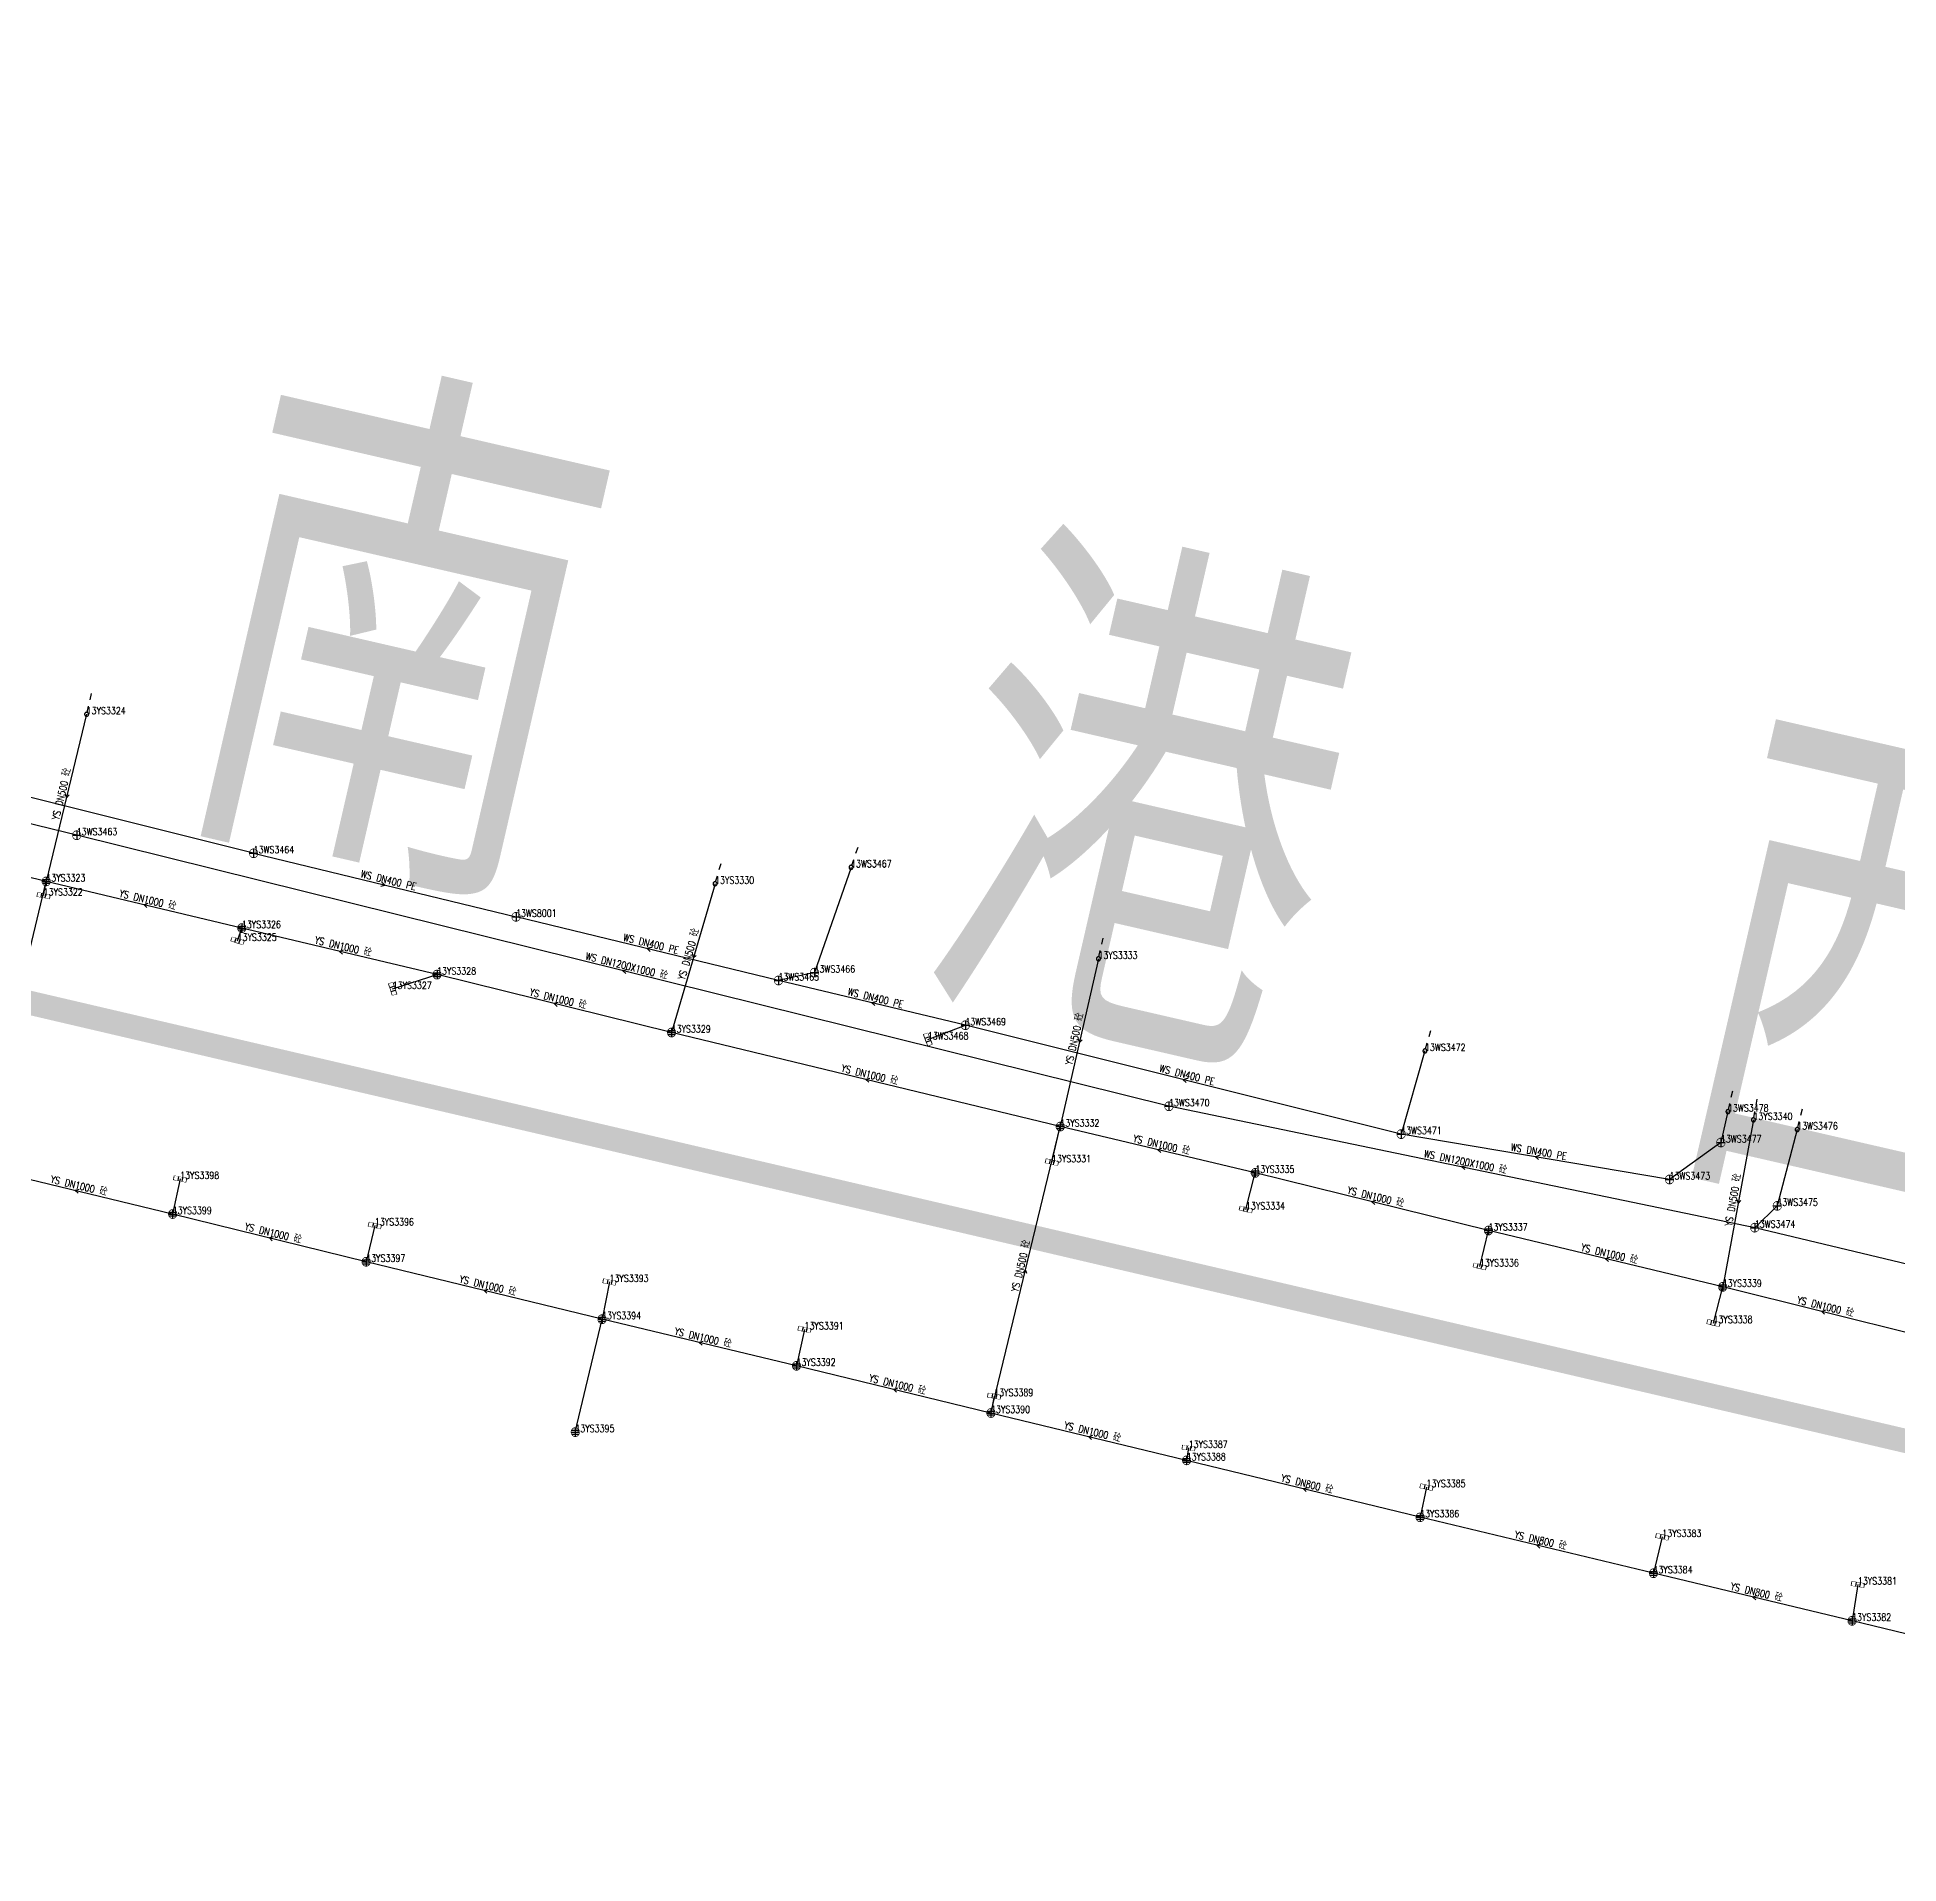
# Model space of a CAD drawing. Extents: x 78813 to 99477, y 2421021 to 2448125.
# Drawn here: x 83393.7 to 83625.8, y 2435459.9 to 2435687.6 of the extents above; entities that cross this region are included whole.
import ezdxf
from ezdxf.enums import TextEntityAlignment as Align

# ---------------------------------------------------------------- set-up
doc = ezdxf.new("R2010")
doc.units = 0
doc.set_wipeout_variables(frame=1)
doc.layers.get('0').update_dxf_attribs({"linetype": 'CONTINUOUS'})
for name, color, linetype in [('DX_WS', 16, 'CONTINUOUS'), ('DX_YS', 42, 'CONTINUOUS'), ('道路', 5, 'CONTINUOUS')]:
    doc.layers.add(name, color=color, linetype=linetype)
doc.layers.add('WSLINE', color=7, linetype='CONTINUOUS', true_color=0x7f0000)
doc.layers.add('YSLINE', color=7, linetype='CONTINUOUS', true_color=0xcc9900)
doc.layers.add('道路名称', color=7, linetype='CONTINUOUS', lineweight=0)
doc.styles.add('CcNameZT', font='txt.SHX', dxfattribs={"width": 0.8, "bigfont": 'HZTXT.SHX'})
doc.styles.get("Standard").update_dxf_attribs({"font": 'txt.shx', "bigfont": 'hztxt.shx'})
doc.styles.add('宋体0.7', font='', dxfattribs={"width": 0.7})
doc.styles.get('宋体0.7').set_extended_font_data('SimSun')

# ---------------------------------------------------------------- blocks, each defined once
blk = doc.blocks.new('PS非普查')
blk.add_lwpolyline([(3.7, 0), (5.3, 0)])
blk.add_wipeout([(0.5, 0), (0.5, 0.03), (0.5, 0.07), (0.49, 0.1), (0.48, 0.14), (0.47, 0.17), (0.46, 0.2), (0.44, 0.23), (0.42, 0.26), (0.4, 0.29), (0.38, 0.32), (0.36, 0.35), (0.33, 0.37), (0.31, 0.39), (0.28, 0.41), (0.25, 0.43), (0.22, 0.45), (0.19, 0.46), (0.15, 0.48), (0.12, 0.49), (0.09, 0.49), (0.05, 0.5), (0.02, 0.5), (-0.02, 0.5), (-0.05, 0.5), (-0.09, 0.49), (-0.12, 0.49), (-0.15, 0.48), (-0.19, 0.46), (-0.22, 0.45), (-0.25, 0.43), (-0.28, 0.41), (-0.31, 0.39), (-0.33, 0.37), (-0.36, 0.35), (-0.38, 0.32), (-0.4, 0.29), (-0.42, 0.26), (-0.44, 0.23), (-0.46, 0.2), (-0.47, 0.17), (-0.48, 0.14), (-0.49, 0.1), (-0.5, 0.07), (-0.5, 0.03), (-0.5, 0), (-0.5, -0.03), (-0.5, -0.07), (-0.49, -0.1), (-0.48, -0.14), (-0.47, -0.17), (-0.46, -0.2), (-0.44, -0.23), (-0.42, -0.26), (-0.4, -0.29), (-0.38, -0.32), (-0.36, -0.35), (-0.33, -0.37), (-0.31, -0.39), (-0.28, -0.41), (-0.25, -0.43), (-0.22, -0.45), (-0.19, -0.46), (-0.15, -0.48), (-0.12, -0.49), (-0.09, -0.49), (-0.05, -0.5), (-0.02, -0.5), (0.02, -0.5), (0.05, -0.5), (0.09, -0.49), (0.12, -0.49), (0.15, -0.48), (0.19, -0.46), (0.22, -0.45), (0.25, -0.43), (0.28, -0.41), (0.31, -0.39), (0.33, -0.37), (0.36, -0.35), (0.38, -0.32), (0.4, -0.29), (0.42, -0.26), (0.44, -0.23), (0.46, -0.2), (0.47, -0.17), (0.48, -0.14), (0.49, -0.1), (0.5, -0.07)])
blk.add_line((0.5, 0), (2.1, 0))
blk.add_lwpolyline([(0.5, 0), (0.5, 0.03), (0.5, 0.07), (0.49, 0.1), (0.48, 0.14), (0.47, 0.17), (0.46, 0.2), (0.44, 0.23), (0.42, 0.26), (0.4, 0.29), (0.38, 0.32), (0.36, 0.35), (0.33, 0.37), (0.31, 0.39), (0.28, 0.41), (0.25, 0.43), (0.22, 0.45), (0.19, 0.46), (0.15, 0.48), (0.12, 0.49), (0.09, 0.49), (0.05, 0.5), (0.02, 0.5), (-0.02, 0.5), (-0.05, 0.5), (-0.09, 0.49), (-0.12, 0.49), (-0.15, 0.48), (-0.19, 0.46), (-0.22, 0.45), (-0.25, 0.43), (-0.28, 0.41), (-0.31, 0.39), (-0.33, 0.37), (-0.36, 0.35), (-0.38, 0.32), (-0.4, 0.29), (-0.42, 0.26), (-0.44, 0.23), (-0.46, 0.2), (-0.47, 0.17), (-0.48, 0.14), (-0.49, 0.1), (-0.5, 0.07), (-0.5, 0.03), (-0.5, 0), (-0.5, -0.03), (-0.5, -0.07), (-0.49, -0.1), (-0.48, -0.14), (-0.47, -0.17), (-0.46, -0.2), (-0.44, -0.23), (-0.42, -0.26), (-0.4, -0.29), (-0.38, -0.32), (-0.36, -0.35), (-0.33, -0.37), (-0.31, -0.39), (-0.28, -0.41), (-0.25, -0.43), (-0.22, -0.45), (-0.19, -0.46), (-0.15, -0.48), (-0.12, -0.49), (-0.09, -0.49), (-0.05, -0.5), (-0.02, -0.5), (0.02, -0.5), (0.05, -0.5), (0.09, -0.49), (0.12, -0.49), (0.15, -0.48), (0.19, -0.46), (0.22, -0.45), (0.25, -0.43), (0.28, -0.41), (0.31, -0.39), (0.33, -0.37), (0.36, -0.35), (0.38, -0.32), (0.4, -0.29), (0.42, -0.26), (0.44, -0.23), (0.46, -0.2), (0.47, -0.17), (0.48, -0.14), (0.49, -0.1), (0.5, -0.07), (0.5, 0)], close=True)
blk = doc.blocks.new('PS污水井')
blk.add_lwpolyline([(1, 0), (1, 0.07), (0.99, 0.14), (0.98, 0.21), (0.96, 0.28), (0.94, 0.34), (0.91, 0.41), (0.88, 0.47), (0.85, 0.53), (0.81, 0.59), (0.77, 0.64), (0.72, 0.69), (0.67, 0.74), (0.62, 0.79), (0.56, 0.83), (0.5, 0.87), (0.44, 0.9), (0.37, 0.93), (0.31, 0.95), (0.24, 0.97), (0.17, 0.98), (0.1, 0.99), (0.03, 1), (-0.03, 1), (-0.1, 0.99), (-0.17, 0.98), (-0.24, 0.97), (-0.31, 0.95), (-0.37, 0.93), (-0.44, 0.9), (-0.5, 0.87), (-0.56, 0.83), (-0.62, 0.79), (-0.67, 0.74), (-0.72, 0.69), (-0.77, 0.64), (-0.81, 0.59), (-0.85, 0.53), (-0.88, 0.47), (-0.91, 0.41), (-0.94, 0.34), (-0.96, 0.28), (-0.98, 0.21), (-0.99, 0.14), (-1, 0.07), (-1, 0), (-1, -0.07), (-0.99, -0.14), (-0.98, -0.21), (-0.96, -0.28), (-0.94, -0.34), (-0.91, -0.41), (-0.88, -0.47), (-0.85, -0.53), (-0.81, -0.59), (-0.77, -0.64), (-0.72, -0.69), (-0.67, -0.74), (-0.62, -0.79), (-0.56, -0.83), (-0.5, -0.87), (-0.44, -0.9), (-0.37, -0.93), (-0.31, -0.95), (-0.24, -0.97), (-0.17, -0.98), (-0.1, -0.99), (-0.03, -1), (0.03, -1), (0.1, -0.99), (0.17, -0.98), (0.24, -0.97), (0.31, -0.95), (0.37, -0.93), (0.44, -0.9), (0.5, -0.87), (0.56, -0.83), (0.62, -0.79), (0.67, -0.74), (0.72, -0.69), (0.77, -0.64), (0.81, -0.59), (0.85, -0.53), (0.88, -0.47), (0.91, -0.41), (0.94, -0.34), (0.96, -0.28), (0.98, -0.21), (0.99, -0.14), (1, 0)], close=True)
blk.add_wipeout([(1, 0), (1, 0.07), (0.99, 0.14), (0.98, 0.21), (0.96, 0.28), (0.94, 0.34), (0.91, 0.41), (0.88, 0.47), (0.85, 0.53), (0.81, 0.59), (0.77, 0.64), (0.72, 0.69), (0.67, 0.74), (0.62, 0.79), (0.56, 0.83), (0.5, 0.87), (0.44, 0.9), (0.37, 0.93), (0.31, 0.95), (0.24, 0.97), (0.17, 0.98), (0.1, 0.99), (0.03, 1), (-0.03, 1), (-0.1, 0.99), (-0.17, 0.98), (-0.24, 0.97), (-0.31, 0.95), (-0.37, 0.93), (-0.44, 0.9), (-0.5, 0.87), (-0.56, 0.83), (-0.62, 0.79), (-0.67, 0.74), (-0.72, 0.69), (-0.77, 0.64), (-0.81, 0.59), (-0.85, 0.53), (-0.88, 0.47), (-0.91, 0.41), (-0.94, 0.34), (-0.96, 0.28), (-0.98, 0.21), (-0.99, 0.14), (-1, 0.07), (-1, 0), (-1, -0.07), (-0.99, -0.14), (-0.98, -0.21), (-0.96, -0.28), (-0.94, -0.34), (-0.91, -0.41), (-0.88, -0.47), (-0.85, -0.53), (-0.81, -0.59), (-0.77, -0.64), (-0.72, -0.69), (-0.67, -0.74), (-0.62, -0.79), (-0.56, -0.83), (-0.5, -0.87), (-0.44, -0.9), (-0.37, -0.93), (-0.31, -0.95), (-0.24, -0.97), (-0.17, -0.98), (-0.1, -0.99), (-0.03, -1), (0.03, -1), (0.1, -0.99), (0.17, -0.98), (0.24, -0.97), (0.31, -0.95), (0.37, -0.93), (0.44, -0.9), (0.5, -0.87), (0.56, -0.83), (0.62, -0.79), (0.67, -0.74), (0.72, -0.69), (0.77, -0.64), (0.81, -0.59), (0.85, -0.53), (0.88, -0.47), (0.91, -0.41), (0.94, -0.34), (0.96, -0.28), (0.98, -0.21), (0.99, -0.14)])
for p, q in [((-1, 0), (0, 0)), ((0, 1), (0, 0)), ((0, 0), (0, -1)), ((0, 0), (1, 0))]:
    blk.add_line(p, q)
blk = doc.blocks.new('GC546')
at = {"color": 0}
for p in [(0.866, 0.5), (0.866, -0.5)]:
    blk.add_line(p, (0, 0), dxfattribs=at)
blk = doc.blocks.new('PS污篦')
blk.add_lwpolyline([(-1.5, 0.5), (0, 0.5), (1.5, 0.5), (1.5, -0.5), (0, -0.5), (-1.5, -0.5)], close=True)
blk.add_wipeout([(-1.5, 0.5), (0, 0.5), (1.5, 0.5), (1.5, -0.5), (0, -0.5), (-1.5, -0.5)])
for p, q in [((-0.51, -0.5), (-0.51, 0.5)), ((0.49, -0.5), (0.49, 0.5))]:
    blk.add_line(p, q)
blk = doc.blocks.new('PS雨水井')
blk.add_lwpolyline([(1, 0), (1, 0.07), (0.99, 0.14), (0.98, 0.21), (0.96, 0.28), (0.94, 0.34), (0.91, 0.41), (0.88, 0.47), (0.85, 0.53), (0.81, 0.59), (0.77, 0.64), (0.72, 0.69), (0.67, 0.74), (0.62, 0.79), (0.56, 0.83), (0.5, 0.87), (0.44, 0.9), (0.37, 0.93), (0.31, 0.95), (0.24, 0.97), (0.17, 0.98), (0.1, 0.99), (0.03, 1), (-0.03, 1), (-0.1, 0.99), (-0.17, 0.98), (-0.24, 0.97), (-0.31, 0.95), (-0.37, 0.93), (-0.44, 0.9), (-0.5, 0.87), (-0.56, 0.83), (-0.62, 0.79), (-0.67, 0.74), (-0.72, 0.69), (-0.77, 0.64), (-0.81, 0.59), (-0.85, 0.53), (-0.88, 0.47), (-0.91, 0.41), (-0.94, 0.34), (-0.96, 0.28), (-0.98, 0.21), (-0.99, 0.14), (-1, 0.07), (-1, 0), (-1, -0.07), (-0.99, -0.14), (-0.98, -0.21), (-0.96, -0.28), (-0.94, -0.34), (-0.91, -0.41), (-0.88, -0.47), (-0.85, -0.53), (-0.81, -0.59), (-0.77, -0.64), (-0.72, -0.69), (-0.67, -0.74), (-0.62, -0.79), (-0.56, -0.83), (-0.5, -0.87), (-0.44, -0.9), (-0.37, -0.93), (-0.31, -0.95), (-0.24, -0.97), (-0.17, -0.98), (-0.1, -0.99), (-0.03, -1), (0.03, -1), (0.1, -0.99), (0.17, -0.98), (0.24, -0.97), (0.31, -0.95), (0.37, -0.93), (0.44, -0.9), (0.5, -0.87), (0.56, -0.83), (0.62, -0.79), (0.67, -0.74), (0.72, -0.69), (0.77, -0.64), (0.81, -0.59), (0.85, -0.53), (0.88, -0.47), (0.91, -0.41), (0.94, -0.34), (0.96, -0.28), (0.98, -0.21), (0.99, -0.14), (1, 0)], close=True)
blk.add_wipeout([(1, 0), (1, 0.07), (0.99, 0.14), (0.98, 0.21), (0.96, 0.28), (0.94, 0.34), (0.91, 0.41), (0.88, 0.47), (0.85, 0.53), (0.81, 0.59), (0.77, 0.64), (0.72, 0.69), (0.67, 0.74), (0.62, 0.79), (0.56, 0.83), (0.5, 0.87), (0.44, 0.9), (0.37, 0.93), (0.31, 0.95), (0.24, 0.97), (0.17, 0.98), (0.1, 0.99), (0.03, 1), (-0.03, 1), (-0.1, 0.99), (-0.17, 0.98), (-0.24, 0.97), (-0.31, 0.95), (-0.37, 0.93), (-0.44, 0.9), (-0.5, 0.87), (-0.56, 0.83), (-0.62, 0.79), (-0.67, 0.74), (-0.72, 0.69), (-0.77, 0.64), (-0.81, 0.59), (-0.85, 0.53), (-0.88, 0.47), (-0.91, 0.41), (-0.94, 0.34), (-0.96, 0.28), (-0.98, 0.21), (-0.99, 0.14), (-1, 0.07), (-1, 0), (-1, -0.07), (-0.99, -0.14), (-0.98, -0.21), (-0.96, -0.28), (-0.94, -0.34), (-0.91, -0.41), (-0.88, -0.47), (-0.85, -0.53), (-0.81, -0.59), (-0.77, -0.64), (-0.72, -0.69), (-0.67, -0.74), (-0.62, -0.79), (-0.56, -0.83), (-0.5, -0.87), (-0.44, -0.9), (-0.37, -0.93), (-0.31, -0.95), (-0.24, -0.97), (-0.17, -0.98), (-0.1, -0.99), (-0.03, -1), (0.03, -1), (0.1, -0.99), (0.17, -0.98), (0.24, -0.97), (0.31, -0.95), (0.37, -0.93), (0.44, -0.9), (0.5, -0.87), (0.56, -0.83), (0.62, -0.79), (0.67, -0.74), (0.72, -0.69), (0.77, -0.64), (0.81, -0.59), (0.85, -0.53), (0.88, -0.47), (0.91, -0.41), (0.94, -0.34), (0.96, -0.28), (0.98, -0.21), (0.99, -0.14)])
for p, q in [((-1, 0), (0, 0)), ((-0.88, 0.48), (0, 0.47)), ((0, 1), (0, 0)), ((0, 0.47), (0.88, 0.47)), ((0, 0), (0, -1)), ((0, 0), (1, 0)), ((-0.88, -0.48), (0, -0.48)), ((0, -0.48), (0.88, -0.48))]:
    blk.add_line(p, q)
blk = doc.blocks.new('PS雨篦')
blk.add_lwpolyline([(-1.5, 0.5), (0, 0.5), (1.5, 0.5), (1.5, -0.5), (0, -0.5), (-1.5, -0.5)], close=True)
blk.add_wipeout([(-1.5, 0.5), (0, 0.5), (1.5, 0.5), (1.5, -0.5), (0, -0.5), (-1.5, -0.5)])
for p, q in [((-0.51, -0.5), (-0.51, 0.5)), ((0.49, -0.5), (0.49, 0.5))]:
    blk.add_line(p, q)

msp = doc.modelspace()

# ---------------------------------------------------------------- block references
at = {"layer": 'DX_WS', "xscale": 0.5, "yscale": 0.5, "zscale": 0.5}
for p in [(83398.65, 2435588.1, 0.08), (83420.7, 2435585.85, 0.36), (83453.41, 2435577.93, 0.44), (83486.12, 2435570, 0.44), (83490.62, 2435570.98, 1.47), (83509.42, 2435564.42, 0.39), (83534.8, 2435554.32, 0.13), (83563.74, 2435550.85, 0.72), (83603.6, 2435549.8, 1.93), (83597.2, 2435545.2, 1.65), (83610.63, 2435541.91, 2.03), (83607.82, 2435539.19, 0.29)]:
    msp.add_blockref('PS污水井', p, dxfattribs=at)
at = {"layer": 'DX_WS', "yscale": 0.5, "zscale": 0.5}
for name, p, xscale, rotation in [('PS非普查', (83495.17, 2435584.1, 1.5), 0.5000000000249898, 70.88911083058629), ('GC546', (83437.05, 2435581.89, 0.4), 0.5000000000446579, 166.3834839310529), ('GC546', (83469.76, 2435573.97, 0.44), 0.5000000000446579, 346.3834839310528), ('GC546', (83466.73, 2435571.21, 0.11), 0.499999999953015, 346.0655881345685), ('GC546', (83497.77, 2435567.21, 0.42), 0.4999999999939615, 346.512357719718), ('PS污篦', (83504.74, 2435562.66, 2.18), 0.5000000001366726, 290.6420103132003), ('PS非普查', (83566.71, 2435561.22, 0.78), 0.5000000001019428, 73.98966609257293), ('GC546', (83536.58, 2435557.63, 0.56), 0.5000000000196044, 345.9764148411275), ('PS非普查', (83604.48, 2435553.65, 2.11), 0.4999999998431943, 77.23819430290729), ('PS非普查', (83613.11, 2435551.42, 1.77), 0.5000000001907782, 75.40559748394998), ('GC546', (83580.47, 2435548.02, 1.19), 0.4999999999991768, 350.4175092451885), ('GC546', (83571.31, 2435546.76, 0.22), 0.4999999999939443, 348.2986948006737)]:
    msp.add_blockref(name, p, dxfattribs=dict(at, xscale=xscale, rotation=rotation))
at = {"layer": 'DX_YS'}
for name, p, xscale, yscale, zscale, rotation in [('PS非普查', (83399.88, 2435603.17, 1.74), 0.500000000216393, 0.5, 0.5, 76.41934067103865), ('GC546', (83397.37, 2435592.76, 1.56), 0.500000000216393, 0.5, 0.5, 76.41934067103865), ('PS非普查', (83478.22, 2435582.05, 1.75), 0.4999999998615434, 0.5, 0.5, 73.70218585763058), ('GC546', (83407.04, 2435579.44, 1.27), 0.500000000041259, 0.5, 0.5, 346.5597459590672), ('PS非普查', (83526.01, 2435572.7, 1.62), 0.500000000139881, 0.5, 0.5, 77.18341748633561), ('GC546', (83431.4, 2435573.63, 1.28), 0.4999999999895072, 0.5, 0.5, 346.6060166417967), ('GC546', (83475.51, 2435572.78, 1.59), 0.4999999998615434, 0.5, 0.5, 73.70218585763061), ('PS雨篦', (83438.03, 2435568.95, 1.97), 0.5000000001232012, 0.5, 0.5, 287.8520675169486), ('GC546', (83458.18, 2435567.12, 1.32), 0.5000000000009214, 0.5000000000009214, 0.5000000000009214, 346.116494463927), ('GC546', (83523.63, 2435562.25, 1.47), 0.500000000139881, 0.5, 0.5, 77.1834174863356), ('GC546', (83497.03, 2435557.65, 1.32), 0.4999999999974054, 0.5, 0.5, 346.4106106764328), ('PS非普查', (83607.65, 2435552.62, 2.33), 0.5000000000510757, 0.5, 0.5, 79.5716349016799), ('PS雨篦', (83520.21, 2435547.34, 2.2), 0.5000000000024187, 0.5, 0.5, 346.7357999902353), ('GC546', (83533.41, 2435548.91, 1.35), 0.5000000000249899, 0.5, 0.5, 346.6462804170003), ('PS雨篦', (83411.54, 2435545.26, 2.09), 0.5000000000068817, 0.5, 0.5, 168.0037276401906), ('GC546', (83398.46, 2435543.82, 1.28), 0.5000000000356892, 0.5, 0.5, 346.452302562346), ('GC546', (83560.1, 2435542.43, 1.37), 0.5000000000110846, 0.5, 0.5, 346.1127029421532), ('GC546', (83605.74, 2435542.21, 2.09), 0.5000000000510757, 0.5, 0.5, 79.57163490167984), ('PS雨篦', (83544.39, 2435541.46, 2.31), 0.4999999999695792, 0.5, 0.5, 345.6101561387005), ('GC546', (83422.67, 2435537.91, 1.32), 0.4999999999494272, 0.5, 0.5, 346.1377220042246), ('PS雨篦', (83435.81, 2435539.46, 2.11), 0.499999999947367, 0.5, 0.5, 166.5755807137855), ('GC546', (83589.23, 2435535.32, 1.34), 0.4999999999456314, 0.5, 0.5, 346.4590580913603), ('GC546', (83516.93, 2435533.94, 1.35), 0.499999999822182, 0.5, 0.5, 256.3878424961071), ('PS雨篦', (83573.54, 2435534.36, 2.3), 0.4999999999640996, 0.5, 0.5, 346.2685666165161), ('GC546', (83449.43, 2435531.36, 1.34), 0.5000000000428471, 0.5, 0.5, 346.3183482815228), ('PS雨篦', (83465.06, 2435532.42, 2.17), 0.5000000000271482, 0.5, 0.5, 168.6592135656568), ('GC546', (83616.16, 2435528.75, 1.37), 0.4999999999618661, 0.5, 0.5, 346.0686837485075), ('PS雨篦', (83489.37, 2435526.51, 2.03), 0.5000000000097525, 0.5, 0.5, 167.627456755724), ('PS雨篦', (83602.67, 2435527.3, 2.39), 0.5000000000332868, 0.5, 0.5, 345.6948063152892), ('GC546', (83476.25, 2435524.87, 1.39), 0.4999999999750694, 0.5, 0.5, 346.5178549056207), ('GC546', (83500.49, 2435519.03, 1.38), 0.4999999999887632, 0.5, 0.5, 346.3727345191475), ('PS雨篦', (83513.01, 2435518.19, 2.1), 0.5000000000203685, 0.5, 0.5, 169.2270023212582), ('GC546', (83524.8, 2435513.14, 1.39), 0.5000000000235577, 0.5, 0.5, 346.3867879770558), ('GC546', (83551.55, 2435506.64, 1.36), 0.4999999999407969, 0.5, 0.5, 346.2972534213437), ('PS雨篦', (83566.9, 2435506.85, 2.04), 0.5000000000098884, 0.5, 0.5, 168.0706778196825), ('PS雨篦', (83596.29, 2435500.65, 2.41), 0.499999999956608, 0.5, 0.5, 166.342580893642), ('GC546', (83580.65, 2435499.6, 1.41), 0.5000000000509105, 0.5, 0.5, 346.5223004032015), ('PS雨篦', (83620.67, 2435494.71, 2.3), 0.4999999999951143, 0.5, 0.5, 171.0520995713922), ('GC546', (83607.57, 2435493.15, 1.44), 0.5000000000542103, 0.5, 0.5, 346.5356856662167)]:
    msp.add_blockref(name, p, dxfattribs=dict(at, xscale=xscale, yscale=yscale, zscale=zscale, rotation=rotation))
at = {"layer": 'DX_YS', "xscale": 0.5, "yscale": 0.5, "zscale": 0.5}
for p in [(83394.85, 2435582.35, 1.26), (83419.23, 2435576.53, 1.25), (83443.56, 2435570.73, 1.3), (83472.8, 2435563.51, 1.34), (83521.25, 2435551.79, 1.29), (83545.56, 2435546.02, 1.4), (83410.61, 2435540.89, 1.31), (83574.63, 2435538.83, 1.34), (83434.73, 2435534.94, 1.34), (83603.82, 2435531.81, 1.33), (83464.13, 2435527.78, 1.37), (83488.37, 2435521.97, 1.39), (83512.61, 2435516.09, 1.34), (83460.8, 2435513.71, 1.72), (83537, 2435510.19, 1.4), (83566.11, 2435503.09, 1.3), (83595.19, 2435496.12, 1.5), (83619.95, 2435490.19, 1.43)]:
    msp.add_blockref('PS雨水井', p, dxfattribs=at)

# ---------------------------------------------------------------- texts
at = {"layer": 'DX_WS', "style": 'CcNameZT', "width": 0.8}
for s, rotation, p in [(' WS DN400 PE', 346.3835, (83437.11, 2435582.13, 0.37)), (' WS DN400 PE', 346.3835, (83469.82, 2435574.21, 0.44)), (' WS DN1200X1000 砼', 346.0656, (83466.79, 2435571.45, 0.13)), (' WS DN400 PE', 346.5124, (83497.82, 2435567.45, 0.39)), (' WS DN400 PE', 345.9764, (83536.64, 2435557.87, 0.72)), (' WS DN400 PE', 350.4175, (83580.51, 2435548.27, 1.65)), (' WS DN1200X1000 砼', 348.2987, (83571.36, 2435547, 0.29))]:
    msp.add_text(s, height=0.9, rotation=rotation, dxfattribs=at).set_placement(p, align=Align.CENTER)
at = {"layer": 'DX_YS', "style": 'CcNameZT', "width": 0.8}
for s, rotation, p in [(' YS DN500 砼', 76.4193, (83397.12, 2435592.82, 1.74)), (' YS DN1000 砼', 346.5597, (83407.1, 2435579.68, 1.25)), (' YS DN1000 砼', 346.606, (83431.46, 2435573.87, 1.3)), (' YS DN500 砼', 73.7022, (83475.27, 2435572.85, 1.75)), (' YS DN1000 砼', 346.1165, (83458.24, 2435567.36, 1.34)), (' YS DN500 砼', 77.1834, (83523.39, 2435562.3, 1.62)), (' YS DN1000 砼', 346.4106, (83497.09, 2435557.89, 1.29)), (' YS DN1000 砼', 346.6463, (83533.47, 2435549.15, 1.4)), (' YS DN1000 砼', 346.4523, (83398.52, 2435544.06, 1.31)), (' YS DN500 砼', 79.5716, (83605.49, 2435542.26, 2.33)), (' YS DN1000 砼', 346.1127, (83560.16, 2435542.67, 1.34)), (' YS DN1000 砼', 346.1377, (83422.73, 2435538.15, 1.34)), (' YS DN500 砼', 76.3878, (83516.69, 2435534, 1.37)), (' YS DN1000 砼', 346.4591, (83589.29, 2435535.56, 1.33)), (' YS DN1000 砼', 346.3183, (83449.49, 2435531.6, 1.37)), (' YS DN1000 砼', 346.0687, (83616.22, 2435528.99, 1.37)), (' YS DN1000 砼', 346.5179, (83476.31, 2435525.12, 1.39)), (' YS DN1000 砼', 346.3727, (83500.55, 2435519.27, 1.34)), (' YS DN1000 砼', 346.3868, (83524.86, 2435513.38, 1.4)), (' YS DN800 砼', 346.2973, (83551.61, 2435506.88, 1.3)), (' YS DN800 砼', 346.5223, (83580.71, 2435499.85, 1.5)), (' YS DN800 砼', 346.5357, (83607.63, 2435493.4, 1.43))]:
    msp.add_text(s, height=0.9, rotation=rotation, dxfattribs=at).set_placement(p, align=Align.CENTER)

# ---------------------------------------------------------------- next in the draw order: linework, layer by layer
at = {"layer": 'WSLINE'}
for p, q in [((83398.65, 2435588.1, 0.08), (83325.21, 2435606.04, -0.11)), ((83420.7, 2435585.85, 0.36), (83355.32, 2435602.25, 0.22)), ((83420.7, 2435585.85, 0.37), (83453.41, 2435577.93, 0.44)), ((83495.17, 2435584.1, 1.5), (83490.62, 2435570.98, 1.48)), ((83486.12, 2435570, 0.44), (83453.41, 2435577.93, 0.44)), ((83490.62, 2435570.98, 1.47), (83486.12, 2435570, 0.7)), ((83509.42, 2435564.42, 0.39), (83486.12, 2435570, 0.45)), ((83504.74, 2435562.66, 2.18), (83509.42, 2435564.42, 1.84)), ((83563.74, 2435550.85, 0.72), (83509.42, 2435564.42, 0.4)), ((83566.71, 2435561.22, 0.78), (83563.74, 2435550.85, 0.74)), ((83607.82, 2435539.19, 0.29), (83534.8, 2435554.32, 0.14)), ((83604.48, 2435553.65, 2.11), (83603.6, 2435549.8, 2.03)), ((83597.2, 2435545.2, 1.65), (83563.74, 2435550.85, 0.73)), ((83603.6, 2435549.8, 1.93), (83597.2, 2435545.2, 1.66)), ((83613.11, 2435551.42, 1.77), (83610.63, 2435541.91, 1.57)), ((83610.63, 2435541.91, 2.03), (83607.82, 2435539.19, 2.13)), ((83671, 2435524.06, 0.24), (83607.82, 2435539.19, 0.3))]:
    msp.add_line(p, q, dxfattribs=at)
at = {"layer": 'YSLINE'}
for p, q in [((83399.88, 2435603.17, 1.74), (83394.85, 2435582.35, 1.38)), ((83394.85, 2435582.35, 1.26), (83365.73, 2435589.35, 1.23)), ((83478.22, 2435582.05, 1.75), (83472.8, 2435563.51, 1.44)), ((83526.01, 2435572.7, 1.62), (83521.25, 2435551.79, 1.33)), ((83438.03, 2435568.95, 1.97), (83443.56, 2435570.73, 1.85)), ((83472.8, 2435563.51, 1.34), (83443.56, 2435570.73, 1.31)), ((83521.25, 2435551.79, 1.29), (83472.8, 2435563.51, 1.36)), ((83512.61, 2435516.09, 1.37), (83521.25, 2435551.79, 1.34)), ((83520.21, 2435547.34, 2.2), (83521.25, 2435551.79, 2.07)), ((83545.56, 2435546.02, 1.4), (83521.25, 2435551.79, 1.3)), ((83607.65, 2435552.62, 2.33), (83603.82, 2435531.81, 1.84)), ((83410.61, 2435540.89, 1.31), (83386.31, 2435546.75, 1.25)), ((83411.54, 2435545.26, 2.09), (83410.61, 2435540.89, 1.9)), ((83544.39, 2435541.46, 2.31), (83545.56, 2435546.02, 1.96)), ((83574.63, 2435538.83, 1.34), (83545.56, 2435546.02, 1.41)), ((83434.73, 2435534.94, 1.34), (83410.61, 2435540.89, 1.31)), ((83435.81, 2435539.46, 2.11), (83434.73, 2435534.94, 1.92)), ((83573.54, 2435534.36, 2.3), (83574.63, 2435538.83, 1.96)), ((83603.82, 2435531.81, 1.33), (83574.63, 2435538.83, 1.35)), ((83464.13, 2435527.78, 1.37), (83434.73, 2435534.94, 1.31)), ((83465.06, 2435532.42, 2.17), (83464.13, 2435527.78, 1.98)), ((83602.67, 2435527.3, 2.39), (83603.82, 2435531.81, 2.01)), ((83628.5, 2435525.68, 1.37), (83603.82, 2435531.81, 1.36)), ((83460.8, 2435513.71, 1.72), (83464.13, 2435527.78, 1.47)), ((83488.37, 2435521.97, 1.39), (83464.13, 2435527.78, 1.39)), ((83489.37, 2435526.51, 2.03), (83488.37, 2435521.97, 2.01)), ((83512.61, 2435516.09, 1.34), (83488.37, 2435521.97, 1.42)), ((83513.01, 2435518.19, 2.1), (83512.61, 2435516.09, 1.98)), ((83566.11, 2435503.09, 1.3), (83537, 2435510.19, 1.41)), ((83566.9, 2435506.85, 2.04), (83566.11, 2435503.09, 1.83)), ((83595.19, 2435496.12, 1.5), (83566.11, 2435503.09, 1.31)), ((83596.29, 2435500.65, 2.41), (83595.19, 2435496.12, 2.19)), ((83619.95, 2435490.19, 1.43), (83595.19, 2435496.12, 1.45)), ((83620.67, 2435494.71, 2.3), (83619.95, 2435490.19, 2.32)), ((83649.18, 2435483.05, 1.44), (83619.95, 2435490.19, 1.44))]:
    msp.add_line(p, q, dxfattribs=at)

# ---------------------------------------------------------------- next in the draw order: block references
at = {"layer": 'DX_YS', "yscale": 0.5, "zscale": 0.5}
for p, xscale, rotation in [((83394.52, 2435580.57, 2.04), 0.5000000000090266, 349.4268903730434), ((83418.7, 2435574.94, 2), 0.5000000000180709, 341.4672583590237), ((83537.25, 2435511.73, 2.23), 0.4999999999740388, 170.924234233827)]:
    msp.add_blockref('PS雨篦', p, dxfattribs=dict(at, xscale=xscale, rotation=rotation))

# ---------------------------------------------------------------- next in the draw order: texts
at = {"layer": 'DX_WS', "width": 0.8}
for s, p in [('13WS3463', (83398.65, 2435588.1, 0.08)), ('13WS3464', (83420.7, 2435585.85, 0.36)), ('13WS3467', (83495.17, 2435584.1, 1.5)), ('13WS8001', (83453.41, 2435577.93, 0.44)), ('13WS3465', (83486.12, 2435570, 0.44)), ('13WS3466', (83490.62, 2435570.98, 1.47)), ('13WS3468', (83504.74, 2435562.66, 2.18)), ('13WS3469', (83509.42, 2435564.42, 0.39)), ('13WS3472', (83566.71, 2435561.22, 0.78)), ('13WS3470', (83534.8, 2435554.32, 0.13)), ('13WS3478', (83604.48, 2435553.65, 2.11)), ('13WS3476', (83613.11, 2435551.42, 1.77)), ('13WS3471', (83563.74, 2435550.85, 0.72)), ('13WS3477', (83603.6, 2435549.8, 1.93)), ('13WS3473', (83597.2, 2435545.2, 1.65)), ('13WS3475', (83610.63, 2435541.91, 2.03)), ('13WS3474', (83607.82, 2435539.19, 0.29))]:
    msp.add_text(s, height=0.9, dxfattribs=at).set_placement(p)
at = {"layer": 'DX_YS', "width": 0.8}
for s, p in [('13YS3324', (83399.88, 2435603.17, 1.74)), ('13YS3323', (83394.85, 2435582.35, 1.26)), ('13YS3330', (83478.22, 2435582.05, 1.75)), ('13YS3333', (83526.01, 2435572.7, 1.62)), ('13YS3328', (83443.56, 2435570.73, 1.3)), ('13YS3327', (83438.03, 2435568.95, 1.97)), ('13YS3329', (83472.8, 2435563.51, 1.34)), ('13YS3332', (83521.25, 2435551.79, 1.29)), ('13YS3340', (83607.65, 2435552.62, 2.33)), ('13YS3331', (83520.21, 2435547.34, 2.2)), ('13YS3398', (83411.54, 2435545.26, 2.09)), ('13YS3335', (83545.56, 2435546.02, 1.4)), ('13YS3399', (83410.61, 2435540.89, 1.31)), ('13YS3396', (83435.81, 2435539.46, 2.11)), ('13YS3334', (83544.39, 2435541.46, 2.31)), ('13YS3337', (83574.63, 2435538.83, 1.34)), ('13YS3397', (83434.73, 2435534.94, 1.34)), ('13YS3393', (83465.06, 2435532.42, 2.17)), ('13YS3336', (83573.54, 2435534.36, 2.3)), ('13YS3339', (83603.82, 2435531.81, 1.33)), ('13YS3394', (83464.13, 2435527.78, 1.37)), ('13YS3391', (83489.37, 2435526.51, 2.03)), ('13YS3338', (83602.67, 2435527.3, 2.39)), ('13YS3392', (83488.37, 2435521.97, 1.39)), ('13YS3390', (83512.61, 2435516.09, 1.34)), ('13YS3389', (83513.01, 2435518.19, 2.1)), ('13YS3395', (83460.8, 2435513.71, 1.72)), ('13YS3385', (83566.9, 2435506.85, 2.04)), ('13YS3386', (83566.11, 2435503.09, 1.3)), ('13YS3383', (83596.29, 2435500.65, 2.41)), ('13YS3384', (83595.19, 2435496.12, 1.5)), ('13YS3381', (83620.67, 2435494.71, 2.3)), ('13YS3382', (83619.95, 2435490.19, 1.43))]:
    msp.add_text(s, height=0.9, dxfattribs=at).set_placement(p)

# ---------------------------------------------------------------- next in the draw order: linework, layer by layer
at = {"layer": 'WSLINE'}
msp.add_line((83534.8, 2435554.32, 0.13), (83398.65, 2435588.1, 0.08), dxfattribs=at)
at = {"layer": 'YSLINE'}
for p, q in [((83386.31, 2435546.75, 1.27), (83394.85, 2435582.35, 1.32)), ((83394.52, 2435580.57, 2.04), (83394.85, 2435582.35, 1.37)), ((83419.23, 2435576.53, 1.25), (83394.85, 2435582.35, 1.28)), ((83418.7, 2435574.94, 2), (83419.23, 2435576.53, 1.82)), ((83443.56, 2435570.73, 1.3), (83419.23, 2435576.53, 1.26)), ((83537, 2435510.19, 1.4), (83512.61, 2435516.09, 1.38)), ((83537.25, 2435511.73, 2.23), (83537, 2435510.19, 2.03))]:
    msp.add_line(p, q, dxfattribs=at)
at = {"layer": '道路', "const_width": 3, "flags": 128}
msp.add_lwpolyline([(83845.87, 2435461.41), (83262.08, 2435597.74), (83093.96, 2435637.22), (83070.74, 2435649.14), (82652.08, 2435998.43)], dxfattribs=at)

# ---------------------------------------------------------------- next in the draw order: texts
at = {"layer": 'DX_YS', "width": 0.8}
for s, p in [('13YS3322', (83394.52, 2435580.57, 2.04)), ('13YS3326', (83419.23, 2435576.53, 1.25)), ('13YS3325', (83418.7, 2435574.94, 2)), ('13YS3387', (83537.25, 2435511.73, 2.23)), ('13YS3388', (83537, 2435510.19, 1.4))]:
    msp.add_text(s, height=0.9, dxfattribs=at).set_placement(p)
at = {"layer": '道路名称', "style": '宋体0.7', "width": 0.7}
msp.add_text('南  港  西  路', height=50, rotation=347.043, dxfattribs=at).set_placement((83410, 2435594.45))

doc.saveas('drawing.dxf')
